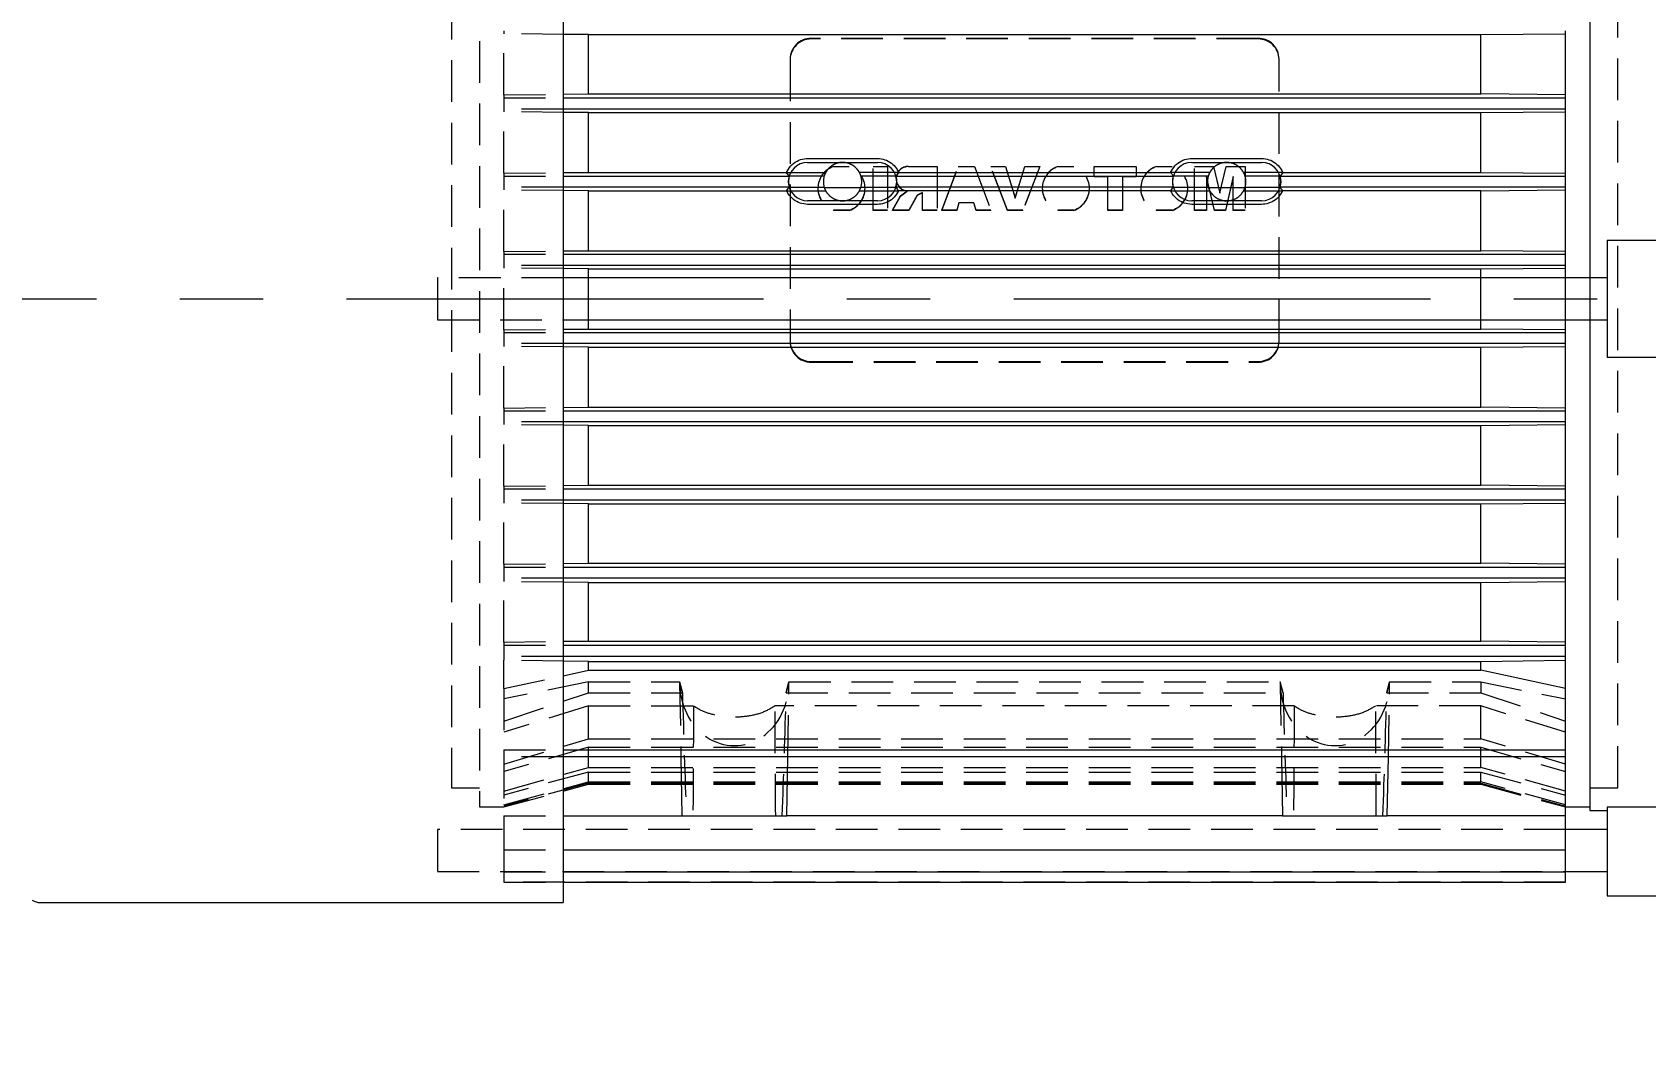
# Model space of a CAD drawing. Header units: millimetres. Extents: x 0 to 3953, y 1 to 2793.
# Drawn here: x 654.6 to 885.6, y 803.4 to 946.8 of the extents above; entities that cross this region are included whole.
import ezdxf

# ---------------------------------------------------------------- set-up
doc = ezdxf.new("R2010")
doc.units = ezdxf.units.MM
doc.header["$LTSCALE"] = 4.7
doc.linetypes.add('CENTERX2', pattern=[20.32, 12.7, -2.54, 2.54, -2.54])
doc.linetypes.add('HIDDEN', pattern=[1.905, 1.27, -0.635])
doc.layers.add('D', color=1, linetype='Continuous')
doc.layers.add('SLD-0', color=7, linetype='Continuous', lineweight=15)
doc.styles.add('SLDTEXTSTYLE1', font='TXT', dxfattribs={"width": 0.75})
doc.dimstyles.new('SLDDIMSTYLE0', dxfattribs={"dimtxt": 22.38375, "dimasz": 11.75, "dimexe": 0, "dimexo": 0.0625, "dimgap": 5.595937, "dimtad": 1, "dimrnd": 1e-09, "dimzin": 12, "dimdsep": 46, "dimtxsty": 'SLDTEXTSTYLE1', "dimsah": 1, "dimcen": 0.09, "dimadec": 0, "dimazin": 3, "dimtfac": 1, "dimtofl": 0, "dimtmove": 0, "dimatfit": 3, "dimfxl": 0, "dimfrac": 2, "dimtolj": 1, "dimtzin": 12, "dimarcsym": 0})

# ---------------------------------------------------------------- blocks, each defined once
blk = doc.blocks.new('_D_9')
at = {"layer": 'D'}
for p, q in [((592.64, 908.59), (592.64, 381.59)), ((727.49, 381.59), (587.99, 381.59))]:
    blk.add_line(p, q, dxfattribs=at)
for points in [[(592.64, 908.59), (590.29, 896.84), (594.99, 896.84)], [(592.64, 381.59), (594.99, 393.34), (590.29, 393.34)]]:
    blk.add_solid(points, dxfattribs=at)
at = {"layer": 'D', "insert": (563.79, 620.28), "char_height": 22.384, "attachment_point": 1, "rotation": 90, "style": 'SLDTEXTSTYLE1'}
blk.add_mtext('527', dxfattribs=at)
blk = doc.blocks.new('_D_17')
at = {"layer": 'D'}
for p, q in [((964.99, 1308.59), (892.64, 1308.59)), ((897.29, 808.59), (897.29, 1308.59)), ((964.99, 808.59), (892.64, 808.59))]:
    blk.add_line(p, q, dxfattribs=at)
for points in [[(897.29, 1308.59), (894.94, 1296.84), (899.64, 1296.84)], [(897.29, 808.59), (899.64, 820.34), (894.94, 820.34)]]:
    blk.add_solid(points, dxfattribs=at)
at = {"layer": 'D', "insert": (868.44, 1110.38), "char_height": 22.384, "attachment_point": 1, "rotation": 90, "style": 'SLDTEXTSTYLE1'}
blk.add_mtext('500', dxfattribs=at)
blk = doc.blocks.new('_D_18')
at = {"layer": 'D'}
for p, q in [((1227.49, 2508.59), (533.59, 2508.59)), ((538.24, 2508.59), (538.24, 381.59)), ((727.49, 381.59), (533.59, 381.59))]:
    blk.add_line(p, q, dxfattribs=at)
for points in [[(538.24, 2508.59), (535.89, 2496.84), (540.59, 2496.84)], [(538.24, 381.59), (540.59, 393.34), (535.89, 393.34)]]:
    blk.add_solid(points, dxfattribs=at)
at = {"layer": 'D', "insert": (509.39, 1412.01), "char_height": 22.384, "attachment_point": 1, "rotation": 90, "style": 'SLDTEXTSTYLE1'}
blk.add_mtext('2127', dxfattribs=at)

msp = doc.modelspace()

# ---------------------------------------------------------------- linework, layer by layer
at = {"color": 7, "linetype": 'Continuous', "lineweight": 15}
for p, q in [((730.644, 995.043), (730.644, 908.593)), ((877.644, 981.843), (877.644, 911.593)), ((734.273, 946.445), (730.644, 946.485)), ((734.273, 946.445), (862.015, 946.445)), ((734.273, 937.948), (734.273, 946.445)), ((862.015, 946.445), (874.144, 946.577)), ((862.015, 937.948), (862.015, 946.445)), ((874.144, 946.577), (874.144, 946.993)), ((874.144, 937.821), (874.144, 946.577)), ((730.644, 937.91), (734.273, 937.948)), ((734.273, 937.948), (862.015, 937.948)), ((874.144, 937.821), (862.015, 937.948)), ((730.644, 937.392), (874.144, 937.392)), ((874.144, 935.793), (730.644, 935.793)), ((874.144, 937.392), (874.144, 937.821)), ((874.144, 935.793), (874.144, 937.392)), ((874.144, 935.4), (874.144, 935.793)), ((734.273, 935.279), (730.644, 935.315)), ((734.273, 935.279), (862.015, 935.279)), ((734.273, 926.714), (734.273, 935.279)), ((862.015, 935.279), (874.144, 935.4)), ((862.015, 926.714), (862.015, 935.279)), ((874.144, 926.595), (874.144, 935.4)), ((765.644, 928.711), (775.644, 928.711)), ((820.644, 928.711), (830.644, 928.711)), ((730.644, 926.678), (734.273, 926.714)), ((734.273, 926.714), (762.622, 926.714)), ((762.984, 926.192), (762.622, 926.714)), ((765.644, 928.143), (775.644, 928.143)), ((778.666, 926.714), (778.303, 926.192)), ((778.666, 926.714), (817.622, 926.714)), ((820.644, 928.143), (830.644, 928.143)), ((833.666, 926.714), (833.303, 926.192)), ((833.666, 926.714), (862.015, 926.714)), ((862.015, 926.714), (874.144, 926.595)), ((874.144, 926.192), (874.144, 926.595)), ((730.644, 926.192), (762.984, 926.192)), ((762.984, 924.593), (730.644, 924.593)), ((734.273, 924.095), (730.644, 924.129)), ((734.273, 924.095), (762.637, 924.095)), ((734.273, 915.495), (734.273, 924.095)), ((762.637, 924.095), (762.984, 924.593)), ((778.303, 926.192), (817.984, 926.192)), ((817.984, 924.593), (778.303, 924.593)), ((817.637, 924.095), (778.651, 924.095)), ((817.637, 924.095), (817.984, 924.593)), ((833.303, 926.192), (874.144, 926.192)), ((874.144, 924.593), (833.303, 924.593)), ((862.015, 924.095), (833.651, 924.095)), ((862.015, 924.095), (874.144, 924.21)), ((862.015, 915.495), (862.015, 924.095)), ((874.144, 924.593), (874.144, 926.192)), ((874.144, 924.21), (874.144, 924.593)), ((874.144, 915.38), (874.144, 924.21)), ((775.644, 922.643), (765.644, 922.643)), ((775.644, 922.132), (765.644, 922.132)), ((830.644, 922.643), (820.644, 922.643)), ((830.644, 922.132), (820.644, 922.132)), ((730.644, 915.46), (734.273, 915.495)), ((730.644, 914.992), (874.144, 914.992)), ((734.273, 915.495), (862.015, 915.495)), ((874.144, 915.38), (862.015, 915.495)), ((874.144, 914.992), (874.144, 915.38)), ((874.144, 913.393), (874.144, 914.992)), ((880.144, 916.992), (903.444, 916.992)), ((880.144, 916.992), (880.144, 914.871)), ((880.144, 914.871), (880.144, 902.314)), ((874.144, 913.393), (730.644, 913.393)), ((734.273, 912.898), (730.644, 912.932)), ((734.273, 912.898), (862.015, 912.898)), ((734.273, 911.593), (734.273, 912.898)), ((862.015, 912.898), (874.144, 913.012)), ((862.015, 911.593), (862.015, 912.898)), ((874.144, 913.012), (874.144, 913.393)), ((874.144, 911.593), (874.144, 913.012)), ((880.144, 911.593), (730.644, 911.593)), ((730.644, 908.593), (730.644, 822.143)), ((730.644, 905.593), (880.144, 905.593)), ((730.644, 904.253), (734.273, 904.287)), ((730.644, 903.792), (874.144, 903.792)), ((734.273, 904.287), (734.273, 905.593)), ((734.273, 904.287), (862.015, 904.287)), ((862.015, 904.287), (862.015, 905.593)), ((874.144, 904.174), (862.015, 904.287)), ((874.144, 904.174), (874.144, 905.593)), ((874.144, 903.792), (874.144, 904.174)), ((874.144, 902.193), (874.144, 903.792)), ((877.644, 905.593), (877.644, 835.343)), ((874.144, 902.193), (730.644, 902.193)), ((734.273, 901.691), (730.644, 901.725)), ((734.273, 901.691), (862.015, 901.691)), ((734.273, 893.091), (734.273, 901.691)), ((862.015, 901.691), (874.144, 901.805)), ((862.015, 893.091), (862.015, 901.691)), ((874.144, 901.805), (874.144, 902.193)), ((874.144, 892.975), (874.144, 901.805)), ((880.144, 902.314), (880.144, 900.193)), ((903.444, 900.193), (880.144, 900.193)), ((730.644, 893.056), (734.273, 893.091)), ((730.644, 892.592), (874.144, 892.592)), ((734.273, 893.091), (862.015, 893.091)), ((874.144, 892.975), (862.015, 893.091)), ((874.144, 892.592), (874.144, 892.975)), ((874.144, 890.993), (874.144, 892.592)), ((874.144, 890.993), (730.644, 890.993)), ((734.273, 890.472), (730.644, 890.507)), ((734.273, 890.472), (862.015, 890.472)), ((734.273, 881.907), (734.273, 890.472)), ((862.015, 890.472), (874.144, 890.59)), ((862.015, 881.907), (862.015, 890.472)), ((874.144, 890.59), (874.144, 890.993)), ((874.144, 881.786), (874.144, 890.59)), ((730.644, 881.871), (734.273, 881.907)), ((730.644, 881.392), (874.144, 881.392)), ((734.273, 881.907), (862.015, 881.907)), ((874.144, 881.786), (862.015, 881.907)), ((874.144, 881.392), (874.144, 881.786)), ((874.144, 879.793), (874.144, 881.392)), ((874.144, 879.793), (730.644, 879.793)), ((734.273, 879.238), (730.644, 879.276)), ((734.273, 879.238), (862.015, 879.238)), ((734.273, 870.74), (734.273, 879.238)), ((862.015, 879.238), (874.144, 879.364)), ((862.015, 870.74), (862.015, 879.238)), ((874.144, 879.364), (874.144, 879.793)), ((874.144, 870.609), (874.144, 879.364)), ((730.644, 870.701), (734.273, 870.74)), ((730.644, 870.192), (874.144, 870.192)), ((734.273, 870.74), (862.015, 870.74)), ((874.144, 870.609), (862.015, 870.74)), ((874.144, 870.192), (874.144, 870.609)), ((874.144, 868.593), (874.144, 870.192)), ((874.144, 868.593), (730.644, 868.593)), ((734.273, 867.979), (730.644, 868.022)), ((734.273, 867.979), (862.015, 867.979)), ((734.273, 859.605), (734.273, 867.979)), ((862.015, 867.979), (874.144, 868.121)), ((862.015, 859.605), (862.015, 867.979)), ((874.144, 868.121), (874.144, 868.593)), ((874.144, 859.453), (874.144, 868.121)), ((730.644, 859.56), (734.273, 859.605)), ((734.273, 859.605), (862.015, 859.605)), ((874.144, 859.453), (862.015, 859.605)), ((874.144, 858.992), (874.144, 859.453)), ((730.644, 858.992), (874.144, 858.992)), ((874.144, 857.393), (730.644, 857.393)), ((874.144, 857.393), (874.144, 858.992)), ((874.144, 856.844), (874.144, 857.393)), ((734.273, 856.672), (730.644, 856.724)), ((730.644, 854.629), (734.273, 855.407)), ((734.273, 856.672), (862.015, 856.672)), ((734.273, 855.407), (734.273, 856.672)), ((734.273, 855.407), (862.015, 855.407)), ((862.015, 856.672), (874.144, 856.844)), ((862.015, 855.407), (862.015, 856.672)), ((874.144, 852.807), (862.015, 855.407)), ((874.144, 852.807), (874.144, 856.844)), ((874.144, 844.027), (874.144, 852.807)), ((730.644, 844.027), (874.144, 844.027)), ((874.144, 843.021), (874.144, 844.027)), ((874.144, 843.021), (730.644, 843.021)), ((747.497, 843.021), (747.644, 834.593)), ((762.644, 834.593), (762.791, 843.021)), ((833.497, 843.021), (833.644, 834.593)), ((848.644, 834.593), (848.791, 843.021)), ((874.144, 834.593), (874.144, 843.021)), ((730.644, 834.593), (747.644, 834.593)), ((747.644, 834.593), (762.644, 834.593)), ((833.644, 834.593), (762.644, 834.593)), ((833.644, 834.593), (848.644, 834.593)), ((874.144, 834.593), (848.644, 834.593)), ((874.144, 835.843), (877.644, 835.843)), ((874.144, 829.687), (874.144, 834.593)), ((877.644, 835.343), (880.144, 835.343)), ((903.444, 835.826), (880.144, 835.826)), ((880.144, 835.826), (880.144, 827.91)), ((880.144, 832.593), (874.144, 832.593)), ((730.644, 829.687), (874.144, 829.687)), ((874.144, 826.568), (874.144, 829.687)), ((880.144, 827.91), (880.144, 823.093)), ((730.644, 826.568), (874.144, 826.568)), ((730.644, 825.052), (874.144, 825.052)), ((874.144, 826.593), (880.144, 826.593)), ((874.144, 825.052), (874.144, 826.568)), ((880.144, 823.093), (903.444, 823.093)), ((655.77, 822.143), (730.644, 822.143))]:
    msp.add_line(p, q, dxfattribs=at)
at = {"color": 7, "linetype": 'HIDDEN', "lineweight": 0}
for p, q in [((718.644, 981.343), (718.644, 835.843)), ((714.644, 978.593), (714.644, 838.593)), ((881.644, 838.593), (881.644, 978.593)), ((722.144, 946.993), (722.144, 946.577)), ((730.644, 946.485), (722.144, 946.577)), ((722.144, 937.821), (722.144, 946.577)), ((830.144, 945.915), (766.144, 945.915)), ((830.144, 945.828), (766.144, 945.828)), ((763.144, 942.961), (763.144, 942.874)), ((763.144, 942.874), (763.144, 902.497)), ((833.144, 942.874), (833.144, 942.961)), ((833.144, 902.497), (833.144, 942.874)), ((722.144, 937.821), (730.644, 937.91)), ((722.144, 937.821), (722.144, 937.392)), ((722.144, 937.392), (722.144, 935.793)), ((722.144, 937.392), (730.644, 937.392)), ((722.144, 935.793), (722.144, 935.4)), ((730.644, 935.793), (722.144, 935.793)), ((730.644, 935.315), (722.144, 935.4)), ((722.144, 926.595), (722.144, 935.4)), ((722.144, 926.595), (730.644, 926.678)), ((722.144, 926.595), (722.144, 926.192)), ((762.622, 926.714), (768.232, 926.714)), ((769.371, 927.549), (769.371, 927.583)), ((769.371, 927.583), (771.609, 927.583)), ((769.371, 927.549), (771.609, 927.549)), ((771.609, 927.583), (771.609, 927.549)), ((778.666, 926.714), (773.056, 926.714)), ((775.002, 927.583), (777.068, 927.583)), ((775.002, 927.583), (775.002, 927.549)), ((775.002, 921.282), (775.002, 927.549)), ((775.002, 927.549), (777.068, 927.549)), ((777.068, 927.549), (777.068, 927.583)), ((777.068, 927.549), (777.068, 921.282)), ((780.101, 927.581), (784.176, 927.581)), ((780.101, 927.546), (784.176, 927.546)), ((784.176, 927.546), (784.176, 927.581)), ((784.176, 927.546), (784.176, 921.282)), ((784.837, 921.317), (787.209, 927.583)), ((784.837, 921.282), (787.209, 927.549)), ((787.209, 927.549), (787.209, 927.583)), ((787.209, 927.583), (789.529, 927.583)), ((787.209, 927.549), (789.529, 927.549)), ((789.529, 927.549), (789.529, 927.583)), ((789.529, 927.583), (791.862, 921.317)), ((789.529, 927.549), (791.862, 921.282)), ((791.862, 927.583), (793.95, 927.583)), ((791.862, 927.583), (791.862, 927.549)), ((794.239, 921.317), (791.862, 927.583)), ((794.239, 921.282), (791.862, 927.549)), ((791.862, 927.549), (793.95, 927.549)), ((793.95, 927.549), (793.95, 927.583)), ((793.95, 927.583), (795.334, 923.074)), ((793.95, 927.549), (795.334, 923.039)), ((795.334, 923.074), (796.738, 927.583)), ((795.334, 923.039), (796.738, 927.549)), ((798.886, 927.583), (796.466, 921.317)), ((798.886, 927.549), (796.466, 921.282)), ((796.738, 927.549), (796.738, 927.583)), ((796.738, 927.583), (798.886, 927.583)), ((796.738, 927.549), (798.886, 927.549)), ((798.886, 927.549), (798.886, 927.583)), ((801.498, 927.549), (801.498, 927.583)), ((801.498, 927.583), (803.735, 927.583)), ((801.498, 927.549), (803.735, 927.549)), ((803.735, 927.583), (803.735, 927.549)), ((806.655, 927.583), (806.655, 927.549)), ((806.655, 927.583), (812.688, 927.583)), ((806.655, 927.549), (812.688, 927.549)), ((806.655, 926.084), (806.655, 927.549)), ((812.688, 927.549), (812.688, 927.583)), ((812.688, 927.549), (812.688, 926.084)), ((815.589, 927.549), (815.589, 927.583)), ((815.589, 927.583), (817.826, 927.583)), ((815.589, 927.549), (817.826, 927.549)), ((823.232, 926.714), (817.622, 926.714)), ((817.826, 927.583), (817.826, 927.549)), ((821.035, 927.549), (821.035, 927.583)), ((821.035, 927.583), (823.755, 927.583)), ((821.035, 927.549), (823.755, 927.549)), ((821.035, 921.282), (821.035, 927.549)), ((823.755, 927.549), (823.755, 927.583)), ((823.755, 927.583), (824.669, 923.78)), ((823.755, 927.549), (824.669, 923.745)), ((824.669, 923.78), (825.579, 927.583)), ((824.669, 923.745), (825.579, 927.549)), ((825.579, 927.549), (825.579, 927.583)), ((825.579, 927.583), (828.308, 927.583)), ((825.579, 927.549), (828.308, 927.549)), ((833.666, 926.714), (828.056, 926.714)), ((828.308, 927.549), (828.308, 927.583)), ((828.308, 927.549), (828.308, 921.282)), ((722.144, 926.192), (730.644, 926.192)), ((722.144, 926.192), (722.144, 924.593)), ((722.144, 924.593), (722.144, 924.21)), ((730.644, 924.593), (722.144, 924.593)), ((730.644, 924.129), (722.144, 924.21)), ((722.144, 915.38), (722.144, 924.21)), ((762.637, 924.095), (768.219, 924.095)), ((768.013, 926.192), (762.984, 926.192)), ((762.984, 924.593), (768.013, 924.593)), ((767.112, 924.444), (767.112, 924.409)), ((768.027, 924.548), (773.261, 924.548)), ((773.068, 924.095), (778.651, 924.095)), ((778.303, 926.192), (773.275, 926.192)), ((773.275, 924.593), (778.303, 924.593)), ((773.868, 924.409), (773.868, 924.444)), ((778.308, 925.819), (778.308, 925.784)), ((799.238, 924.444), (799.238, 924.409)), ((805.995, 924.409), (805.995, 924.444)), ((808.639, 926.118), (806.655, 926.118)), ((808.639, 926.084), (806.655, 926.084)), ((808.639, 926.084), (808.639, 926.118)), ((808.639, 921.282), (808.639, 926.084)), ((812.688, 926.118), (810.705, 926.118)), ((810.705, 926.084), (810.705, 926.118)), ((812.688, 926.084), (810.705, 926.084)), ((810.705, 926.084), (810.705, 921.282)), ((813.329, 924.444), (813.329, 924.409)), ((817.637, 924.095), (823.219, 924.095)), ((823.013, 926.192), (817.984, 926.192)), ((817.984, 924.593), (823.013, 924.593)), ((820.086, 924.409), (820.086, 924.444)), ((823.893, 921.317), (822.771, 926.115)), ((822.771, 926.08), (822.771, 926.115)), ((823.893, 921.282), (822.771, 926.08)), ((822.771, 926.08), (822.771, 921.282)), ((823.027, 924.548), (828.261, 924.548)), ((826.578, 926.115), (825.452, 921.317)), ((826.578, 926.08), (825.452, 921.282)), ((826.572, 921.317), (826.578, 926.115)), ((826.572, 921.282), (826.578, 926.08)), ((826.578, 926.08), (826.578, 926.115)), ((828.068, 924.095), (833.651, 924.095)), ((833.303, 926.192), (828.275, 926.192)), ((828.275, 924.593), (833.303, 924.593)), ((777.812, 921.317), (778.949, 923.348)), ((777.812, 921.282), (778.949, 923.313)), ((778.949, 923.348), (779.887, 924.068)), ((778.949, 923.313), (779.887, 924.034)), ((778.949, 923.313), (778.949, 923.348)), ((779.887, 924.068), (779.887, 924.034)), ((781.32, 923.454), (780.133, 921.317)), ((781.32, 923.419), (780.133, 921.282)), ((782.11, 923.84), (781.32, 923.454)), ((782.11, 923.805), (781.32, 923.419)), ((781.32, 923.419), (781.32, 923.454)), ((782.11, 923.805), (782.11, 923.84)), ((782.11, 921.282), (782.11, 923.805)), ((787.31, 922.375), (786.988, 921.317)), ((787.31, 922.34), (786.988, 921.282)), ((789.443, 922.375), (787.31, 922.375)), ((787.31, 922.34), (787.31, 922.375)), ((789.443, 922.34), (787.31, 922.34)), ((789.443, 922.34), (789.443, 922.375)), ((789.765, 921.317), (789.443, 922.375)), ((789.765, 921.282), (789.443, 922.34)), ((795.334, 923.039), (795.334, 923.074)), ((824.669, 923.745), (824.669, 923.78)), ((769.339, 921.317), (769.339, 921.282)), ((771.642, 921.317), (769.339, 921.317)), ((771.642, 921.282), (769.339, 921.282)), ((771.642, 921.282), (771.642, 921.317)), ((777.068, 921.317), (775.002, 921.317)), ((777.068, 921.282), (775.002, 921.282)), ((777.812, 921.317), (777.812, 921.282)), ((780.133, 921.317), (777.812, 921.317)), ((780.133, 921.282), (777.812, 921.282)), ((780.133, 921.282), (780.133, 921.317)), ((784.176, 921.317), (782.11, 921.317)), ((784.176, 921.282), (782.11, 921.282)), ((784.837, 921.317), (784.837, 921.282)), ((786.988, 921.317), (784.837, 921.317)), ((786.988, 921.282), (784.837, 921.282)), ((786.988, 921.282), (786.988, 921.317)), ((789.765, 921.282), (789.765, 921.317)), ((791.862, 921.317), (789.765, 921.317)), ((791.862, 921.282), (789.765, 921.282)), ((791.862, 921.282), (791.862, 921.317)), ((796.466, 921.317), (794.239, 921.317)), ((794.239, 921.282), (794.239, 921.317)), ((796.466, 921.282), (794.239, 921.282)), ((796.466, 921.282), (796.466, 921.317)), ((801.465, 921.317), (801.465, 921.282)), ((803.768, 921.317), (801.465, 921.317)), ((803.768, 921.282), (801.465, 921.282)), ((803.768, 921.282), (803.768, 921.317)), ((810.705, 921.317), (808.639, 921.317)), ((810.705, 921.282), (808.639, 921.282)), ((815.556, 921.317), (815.556, 921.282)), ((817.859, 921.317), (815.556, 921.317)), ((817.859, 921.282), (815.556, 921.282)), ((817.859, 921.282), (817.859, 921.317)), ((822.771, 921.317), (821.035, 921.317)), ((822.771, 921.282), (821.035, 921.282)), ((823.893, 921.282), (823.893, 921.317)), ((825.452, 921.317), (823.893, 921.317)), ((825.452, 921.282), (823.893, 921.282)), ((825.452, 921.282), (825.452, 921.317)), ((826.572, 921.282), (826.572, 921.317)), ((828.308, 921.317), (826.572, 921.317)), ((828.308, 921.282), (826.572, 921.282)), ((722.144, 915.38), (730.644, 915.46)), ((722.144, 915.38), (722.144, 914.992)), ((722.144, 914.992), (730.644, 914.992)), ((722.144, 914.992), (722.144, 913.393)), ((730.644, 913.393), (722.144, 913.393)), ((722.144, 913.393), (722.144, 913.012)), ((730.644, 912.932), (722.144, 913.012)), ((722.144, 904.174), (722.144, 913.012)), ((712.644, 911.593), (712.644, 905.593)), ((730.644, 911.593), (712.644, 911.593)), ((734.273, 905.593), (734.273, 911.593)), ((862.015, 905.593), (862.015, 911.593)), ((874.144, 905.593), (874.144, 911.593)), ((877.644, 911.593), (877.644, 905.593)), ((712.644, 905.593), (730.644, 905.593)), ((722.144, 904.174), (730.644, 904.253)), ((722.144, 904.174), (722.144, 903.792)), ((722.144, 903.792), (730.644, 903.792)), ((722.144, 903.792), (722.144, 902.193)), ((730.644, 902.193), (722.144, 902.193)), ((722.144, 902.193), (722.144, 901.805)), ((730.644, 901.725), (722.144, 901.805)), ((722.144, 892.975), (722.144, 901.805)), ((766.144, 899.629), (830.144, 899.629)), ((766.144, 899.542), (830.144, 899.542)), ((722.144, 892.975), (730.644, 893.056)), ((722.144, 892.975), (722.144, 892.592)), ((722.144, 892.592), (730.644, 892.592)), ((722.144, 892.592), (722.144, 890.993)), ((730.644, 890.993), (722.144, 890.993)), ((722.144, 890.993), (722.144, 890.59)), ((730.644, 890.507), (722.144, 890.59)), ((722.144, 881.786), (722.144, 890.59)), ((722.144, 881.786), (730.644, 881.871)), ((722.144, 881.786), (722.144, 881.392)), ((722.144, 881.392), (722.144, 879.793)), ((722.144, 881.392), (730.644, 881.392)), ((730.644, 879.793), (722.144, 879.793)), ((722.144, 879.793), (722.144, 879.364)), ((730.644, 879.276), (722.144, 879.364)), ((722.144, 870.609), (722.144, 879.364)), ((722.144, 870.609), (730.644, 870.701)), ((722.144, 870.609), (722.144, 870.192)), ((722.144, 870.192), (722.144, 868.593)), ((722.144, 870.192), (730.644, 870.192)), ((730.644, 868.593), (722.144, 868.593)), ((722.144, 868.593), (722.144, 868.121)), ((730.644, 868.022), (722.144, 868.121)), ((722.144, 859.453), (722.144, 868.121)), ((722.144, 859.453), (730.644, 859.56)), ((722.144, 859.453), (722.144, 858.992)), ((722.144, 858.992), (730.644, 858.992)), ((722.144, 858.992), (722.144, 857.393)), ((730.644, 857.393), (722.144, 857.393)), ((722.144, 857.393), (722.144, 856.844)), ((722.144, 852.807), (722.144, 856.844)), ((730.644, 856.724), (722.144, 856.844)), ((722.144, 852.807), (730.644, 854.629)), ((734.273, 853.774), (722.144, 851.318)), ((722.144, 852.807), (722.144, 844.027)), ((734.273, 852.194), (734.273, 853.774)), ((734.273, 853.774), (747.314, 853.774)), ((747.71, 852.194), (747.314, 853.774)), ((747.314, 853.774), (747.71, 852.194)), ((747.315, 853.455), (747.497, 843.021)), ((762.974, 853.774), (762.577, 852.194)), ((762.577, 852.194), (762.974, 853.774)), ((762.791, 843.021), (762.973, 853.455)), ((762.974, 853.774), (833.314, 853.774)), ((833.71, 852.194), (833.314, 853.774)), ((833.315, 853.455), (833.497, 843.021)), ((848.974, 853.774), (848.577, 852.194)), ((848.577, 852.194), (848.974, 853.774)), ((848.791, 843.021), (848.973, 853.455)), ((848.974, 853.774), (862.015, 853.774)), ((862.015, 853.774), (862.015, 852.194)), ((862.015, 853.774), (874.144, 851.318)), ((722.144, 848.14), (734.273, 852.194)), ((734.273, 850.305), (722.144, 846.546)), ((734.273, 852.194), (747.71, 852.194)), ((734.273, 845.597), (734.273, 850.305)), ((734.273, 850.305), (749.318, 850.305)), ((835.318, 850.305), (760.97, 850.305)), ((762.577, 852.194), (833.71, 852.194)), ((862.015, 850.305), (846.97, 850.305)), ((848.577, 852.194), (862.015, 852.194)), ((862.015, 852.194), (874.144, 848.14)), ((862.015, 845.597), (862.015, 850.305)), ((874.144, 846.546), (862.015, 850.305)), ((722.144, 841.973), (734.273, 845.597)), ((734.273, 845.597), (862.015, 845.597)), ((874.144, 841.973), (862.015, 845.597)), ((734.273, 844.38), (722.144, 840.932)), ((722.144, 844.027), (730.644, 844.027)), ((722.144, 844.027), (722.144, 843.021)), ((734.273, 841.497), (734.273, 844.38)), ((734.273, 844.38), (862.015, 844.38)), ((862.015, 841.497), (862.015, 844.38)), ((862.015, 844.38), (874.144, 840.932)), ((730.644, 843.021), (722.144, 843.021)), ((722.144, 843.021), (722.144, 834.593)), ((722.144, 838.105), (734.273, 841.497)), ((734.273, 841.497), (862.015, 841.497)), ((874.144, 838.105), (862.015, 841.497)), ((734.273, 840.844), (722.144, 837.539)), ((722.144, 836.16), (734.273, 839.436)), ((734.273, 839.226), (722.144, 835.977)), ((722.144, 835.843), (734.273, 839.093)), ((734.273, 839.436), (734.273, 840.844)), ((734.273, 840.844), (862.015, 840.844)), ((734.273, 839.436), (862.015, 839.436)), ((734.273, 839.093), (734.273, 839.226)), ((734.273, 839.226), (862.015, 839.226)), ((734.273, 839.093), (862.015, 839.093)), ((862.015, 839.436), (862.015, 840.844)), ((862.015, 840.844), (874.144, 837.539)), ((874.144, 836.16), (862.015, 839.436)), ((862.015, 839.093), (862.015, 839.226)), ((862.015, 839.226), (874.144, 835.977)), ((862.015, 839.093), (874.144, 835.843)), ((714.644, 838.593), (718.644, 838.593)), ((877.644, 838.593), (881.644, 838.593)), ((718.644, 835.843), (722.144, 835.843)), ((722.144, 834.593), (730.644, 834.593)), ((722.144, 834.593), (722.144, 829.687)), ((712.644, 832.593), (712.644, 826.593)), ((874.144, 832.593), (712.644, 832.593)), ((722.144, 829.687), (730.644, 829.687)), ((722.144, 829.687), (722.144, 826.568)), ((712.644, 826.593), (874.144, 826.593)), ((722.144, 826.568), (730.644, 826.568)), ((722.144, 826.568), (722.144, 825.052)), ((722.144, 825.052), (730.644, 825.052)), ((874.144, 825.052), (722.144, 825.052))]:
    msp.add_line(p, q, dxfattribs=at)
for centre, radius, start, end in [((766.121, 942.938), 2.977, 89.56414, 179.55894), ((766.121, 942.851), 2.977, 89.56446, 179.55861), ((830.166, 942.938), 2.977, 0.44106, 90.43586), ((830.166, 942.851), 2.977, 0.44139, 90.43554), ((770.428, 924.444), 3.312, 108.60718, 250.79285), ((770.428, 924.41), 3.312, 108.60753, 250.79251), ((770.644, 925.393), 2.75, 151.29497, 163.09822), ((770.644, 925.393), 2.75, 135.11544, 151.29497), ((770.552, 924.444), 3.312, 289.20715, 71.39282), ((770.552, 924.41), 3.312, 289.20749, 71.39247), ((770.644, 925.393), 2.75, 28.70503, 39.27264), ((770.644, 925.393), 2.75, 16.90178, 28.70503), ((780.074, 925.82), 1.761, 89.12772, 263.91193), ((780.074, 925.785), 1.761, 89.12772, 263.91193), ((802.554, 924.444), 3.312, 108.60745, 250.79258), ((802.554, 924.41), 3.312, 108.6078, 250.79223), ((802.678, 924.444), 3.312, 289.20676, 71.39267), ((802.678, 924.41), 3.312, 289.2071, 71.39232), ((816.646, 924.444), 3.312, 108.60757, 250.793), ((816.646, 924.41), 3.312, 108.60792, 250.79266), ((816.769, 924.444), 3.312, 289.20742, 71.39255), ((816.769, 924.41), 3.312, 289.20777, 71.3922), ((825.644, 925.393), 2.75, 151.29497, 163.09822), ((825.644, 925.393), 2.75, 135.11544, 151.29497), ((825.644, 925.393), 2.75, 28.70503, 39.27264), ((825.644, 925.393), 2.75, 16.90178, 28.70503), ((770.644, 925.393), 2.75, 163.09822, 196.90178), ((770.644, 925.393), 2.75, 196.90178, 208.16475), ((770.644, 925.393), 2.75, 331.83525, 343.09822), ((770.644, 925.393), 2.75, 343.09822, 16.90178), ((825.644, 925.393), 2.75, 163.09822, 196.90178), ((825.644, 925.393), 2.75, 196.90178, 208.16475), ((825.644, 925.393), 2.75, 331.83525, 343.09822), ((825.644, 925.393), 2.75, 343.09822, 16.90178), ((766.121, 902.607), 2.977, 180.44139, 270.43554), ((766.121, 902.52), 2.977, 180.44106, 270.43586), ((830.166, 902.607), 2.977, 269.56446, 359.55861), ((830.166, 902.52), 2.977, 269.56414, 359.55894)]:
    msp.add_arc(centre, radius, start, end, dxfattribs=at)
at = {"color": 7, "linetype": 'Continuous', "lineweight": 15}
for centre, radius, start, end in [((765.644, 925.393), 2.75, 90, 270), ((775.644, 925.393), 2.75, 270, 90), ((820.644, 925.393), 2.75, 90, 270), ((830.644, 925.393), 2.75, 270, 90), ((765.644, 925.393), 2.777, 163.26718, 196.73282), ((775.644, 925.393), 2.777, 343.26718, 16.73282), ((820.644, 925.393), 2.777, 163.26718, 196.73282), ((830.644, 925.393), 2.777, 343.26718, 16.73282), ((655.77, 824.143), 2, 235, 270)]:
    msp.add_arc(centre, radius, start, end, dxfattribs=at)
at = {"color": 7, "linetype": 'HIDDEN', "lineweight": 0}
for centre, major_axis, ratio, start_param, end_param in [((755.144, 853.636), (0, 9.01), 0.8691114, 1.5554282, 4.7277571), ((841.144, 853.636), (0, 9.01), 0.8691114, 1.5554282, 4.7277571), ((755.144, 1092.13), (0, 343.414), 0.0302556, 2.3443448, 2.4187566), ((755.144, 802.13), (0, 198.493), 0.0302561, 1.3256436, 1.4065129), ((755.144, 802.13), (0, 198.493), 0.0302561, 4.8766724, 4.9575417), ((755.144, 1092.13), (0, 343.414), 0.0302556, 3.8644287, 3.9388405), ((841.144, 1092.13), (0, 343.414), 0.0302556, 2.3443448, 2.4187566), ((841.144, 802.13), (0, 198.493), 0.0302561, 1.3256436, 1.4065129), ((841.144, 802.13), (0, 198.493), 0.0302561, 4.8766724, 4.9575417), ((841.144, 1092.13), (0, 343.414), 0.0302556, 3.8644287, 3.9388405)]:
    msp.add_ellipse(centre, major_axis=major_axis, ratio=ratio, start_param=start_param, end_param=end_param, dxfattribs=at)
at = {"color": 7, "linetype": 'Continuous', "lineweight": 15}
for points, knots in [([(762.622, 926.714), (762.802, 927.043), (763.164, 927.702), (764.089, 928.387), (764.965, 928.682), (765.491, 928.705), (765.644, 928.711)], [0, 0, 0, 0, 0.2964657, 0.5932462, 0.8813358, 1, 1, 1, 1]), ([(775.644, 928.711), (776.002, 928.677), (776.718, 928.609), (777.671, 928.076), (778.322, 927.407), (778.573, 926.902), (778.666, 926.714)], [0, 0, 0, 0, 0.2758781, 0.5515434, 0.8331091, 1, 1, 1, 1]), ([(817.622, 926.714), (817.802, 927.043), (818.164, 927.702), (819.089, 928.387), (819.965, 928.682), (820.491, 928.705), (820.644, 928.711)], [0, 0, 0, 0, 0.2964606, 0.59324, 0.8813286, 1, 1, 1, 1]), ([(830.644, 928.711), (831.002, 928.677), (831.718, 928.609), (832.671, 928.076), (833.322, 927.407), (833.573, 926.902), (833.666, 926.714)], [0, 0, 0, 0, 0.2758707, 0.551543, 0.833109, 1, 1, 1, 1]), ([(817.622, 926.714), (817.671, 926.639), (817.786, 926.466), (817.912, 926.292), (817.984, 926.192)], [0, 0, 0, 0, 0.42659, 1, 1, 1, 1]), ([(765.644, 922.132), (765.28, 922.167), (764.553, 922.237), (763.586, 922.787), (762.957, 923.453), (762.717, 923.934), (762.637, 924.095)], [0, 0, 0, 0, 0.2846715, 0.5692775, 0.8561127, 1, 1, 1, 1]), ([(778.651, 924.095), (778.469, 923.771), (778.106, 923.124), (777.187, 922.452), (776.321, 922.161), (775.798, 922.139), (775.644, 922.132)], [0, 0, 0, 0, 0.2944749, 0.5891642, 0.8786467, 1, 1, 1, 1]), ([(778.651, 924.095), (778.602, 924.168), (778.492, 924.335), (778.371, 924.501), (778.303, 924.593)], [0, 0, 0, 0, 0.4430182, 1, 1, 1, 1]), ([(820.644, 922.132), (820.28, 922.167), (819.553, 922.237), (818.586, 922.787), (817.957, 923.453), (817.717, 923.934), (817.637, 924.095)], [0, 0, 0, 0, 0.28467, 0.5692745, 0.8561135, 1, 1, 1, 1]), ([(833.651, 924.095), (833.469, 923.771), (833.106, 923.124), (832.187, 922.452), (831.321, 922.161), (830.798, 922.139), (830.644, 922.132)], [0, 0, 0, 0, 0.2944767, 0.5891617, 0.8786459, 1, 1, 1, 1]), ([(833.651, 924.095), (833.602, 924.168), (833.492, 924.335), (833.371, 924.501), (833.303, 924.593)], [0, 0, 0, 0, 0.4430182, 1, 1, 1, 1])]:
    msp.add_open_spline(points, degree=3, knots=knots, dxfattribs=at)
at = {"color": 7, "linetype": 'HIDDEN', "lineweight": 0}
for points, knots in [([(773.056, 926.714), (772.881, 926.971), (772.53, 927.485), (771.712, 927.982), (770.801, 928.19), (769.886, 928.087), (769.068, 927.703), (768.526, 927.198), (768.302, 926.83), (768.232, 926.714)], [0, 0, 0, 0, 0.1599228, 0.3200213, 0.4756662, 0.6264484, 0.7763344, 0.929579, 1, 1, 1, 1]), ([(828.056, 926.714), (827.881, 926.971), (827.53, 927.485), (826.712, 927.982), (825.801, 928.19), (824.886, 928.087), (824.068, 927.703), (823.526, 927.198), (823.302, 926.83), (823.232, 926.714)], [0, 0, 0, 0, 0.1599195, 0.3200178, 0.4756624, 0.6264444, 0.7763348, 0.9295791, 1, 1, 1, 1]), ([(768.219, 924.095), (768.391, 923.838), (768.734, 923.323), (769.541, 922.819), (770.448, 922.598), (771.374, 922.689), (772.209, 923.073), (772.767, 923.592), (772.995, 923.971), (773.068, 924.095)], [0, 0, 0, 0, 0.1569701, 0.3140468, 0.4685989, 0.6210337, 0.7730612, 0.9263766, 1, 1, 1, 1]), ([(823.219, 924.095), (823.391, 923.838), (823.734, 923.323), (824.541, 922.819), (825.448, 922.598), (826.374, 922.689), (827.209, 923.073), (827.767, 923.592), (827.995, 923.971), (828.068, 924.095)], [0, 0, 0, 0, 0.1569701, 0.3140467, 0.468594, 0.6210338, 0.7730612, 0.9263766, 1, 1, 1, 1]), ([(760.97, 850.305), (760.381, 849.954), (759.202, 849.251), (756.788, 848.722), (754.313, 848.652), (752.045, 849.008), (750.387, 849.608), (749.604, 850.118), (749.318, 850.305)], [0, 0, 0, 0, 0.1925203, 0.3858175, 0.5624754, 0.7297727, 0.9009425, 1, 1, 1, 1]), ([(846.97, 850.305), (846.381, 849.954), (845.202, 849.251), (842.788, 848.722), (840.313, 848.652), (838.045, 849.008), (836.387, 849.608), (835.604, 850.118), (835.318, 850.305)], [0, 0, 0, 0, 0.1925209, 0.385817, 0.5624757, 0.729773, 0.9009426, 1, 1, 1, 1])]:
    msp.add_open_spline(points, degree=3, knots=knots, dxfattribs=at)
at = {"layer": 'SLD-0', "linetype": 'CENTERX2', "lineweight": 0}
msp.add_line((508.631, 908.593), (2027.518, 908.593), dxfattribs=at)

# ---------------------------------------------------------------- dimensions: what is measured, and where the dimension line sits
at = {"layer": 'D'}
for base, p1, p2, picture, middle in [((538.241, 381.593), (1232.144, 2508.593), (732.144, 381.593), '_D_18', (538.241, 1445.093)), ((897.294, 1308.593), (969.644, 808.593), (969.644, 1308.593), '_D_17', (897.294, 1135.188)), ((592.641, 381.593), (508.631, 908.593), (732.144, 381.593), '_D_9', (592.641, 645.093))]:
    dim = msp.add_linear_dim(base=base, p1=p1, p2=p2, angle=90, dimstyle='SLDDIMSTYLE0', dxfattribs=at)
    dim.commit()
    dim.dimension.update_dxf_attribs({"geometry": picture, "text_midpoint": middle, "dimtype": 160})

doc.saveas('drawing.dxf')
